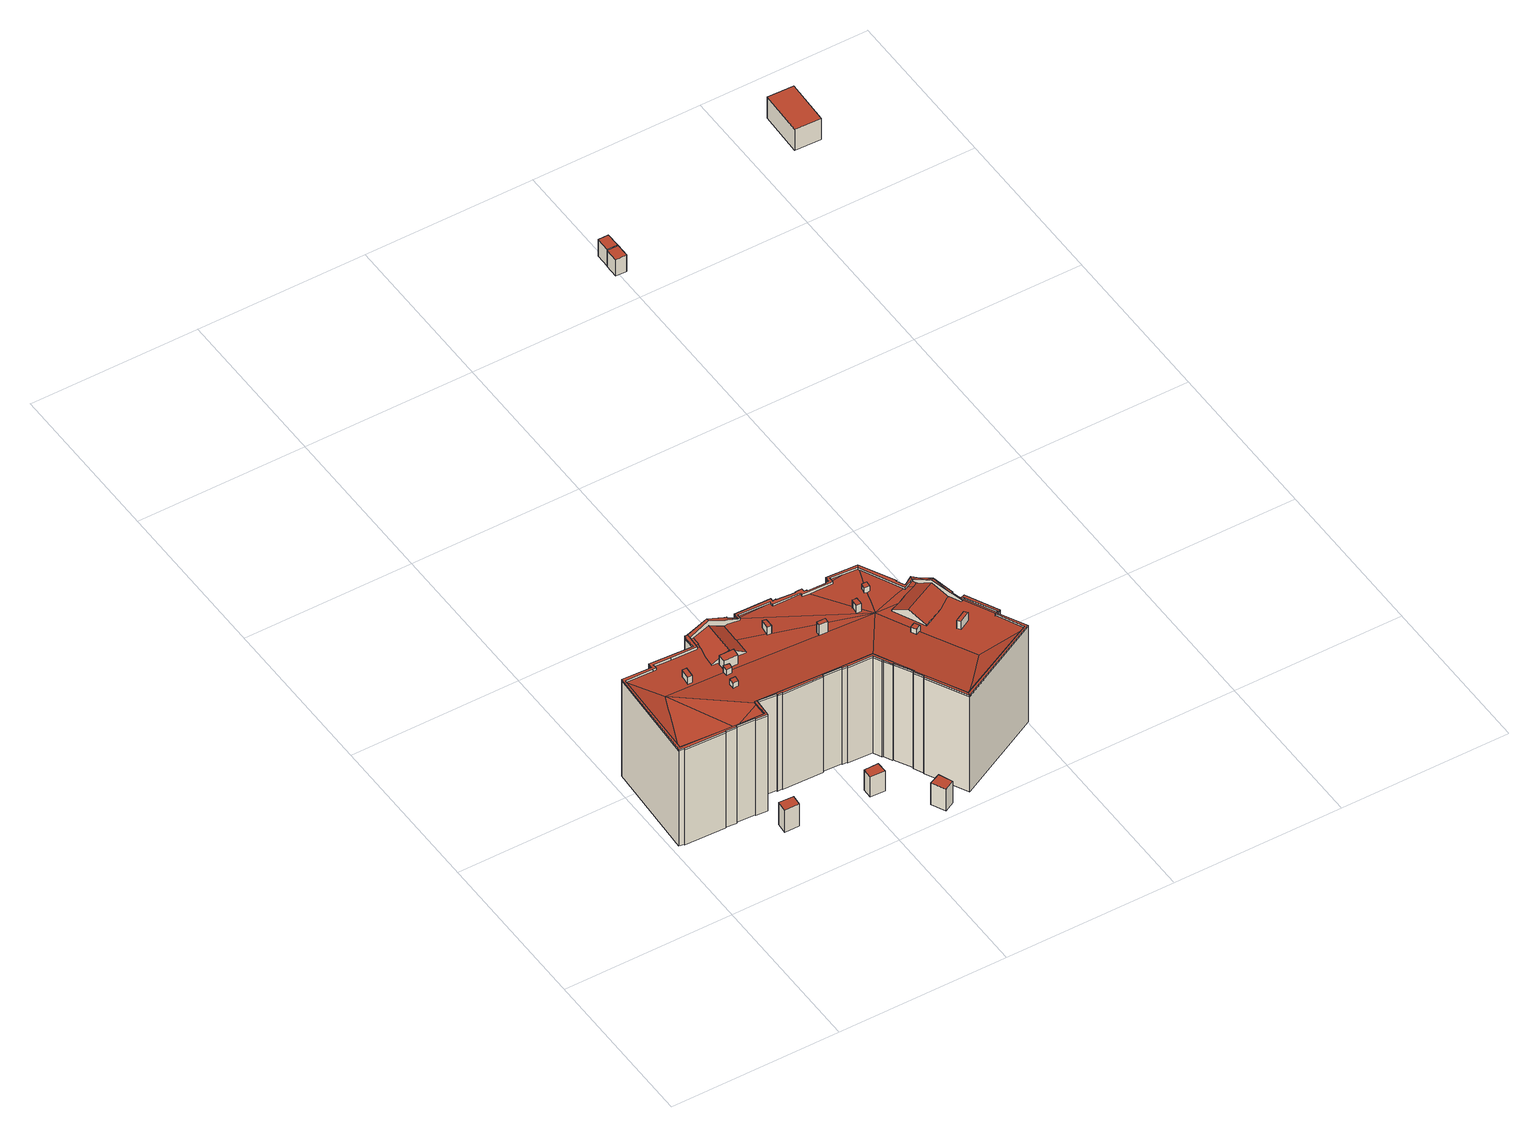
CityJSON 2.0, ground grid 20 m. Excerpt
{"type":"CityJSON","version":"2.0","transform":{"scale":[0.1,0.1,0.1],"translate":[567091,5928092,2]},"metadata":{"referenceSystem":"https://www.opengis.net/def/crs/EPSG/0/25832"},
"CityObjects":{
"building1":{"type":"Building","attributes":{"Grundfläche 2D":"2.137106","Grundhöhe NN":"3.431"},"geometry":[{"type":"Solid","lod":"3","boundaries":[[[[0,1,2,3]],[[4,5,3,2]],[[5,6,0,3]],[[6,7,1,0]],[[7,4,2,1]],[[7,6,5,4]]]],"semantics":{"surfaces":[{"type":"RoofSurface"},{"type":"WallSurface"},{"type":"GroundSurface"}],"values":[[0,1,1,1,1,2]]}}]},
"building2":{"type":"Building","attributes":{"Grundfläche 2D":"2.162747","Grundhöhe NN":"3.618"},"geometry":[{"type":"Solid","lod":"3","boundaries":[[[[8,9,10,11]],[[12,13,11,10]],[[13,14,8,11]],[[14,15,9,8]],[[15,12,10,9]],[[15,14,13,12]]]],"semantics":{"surfaces":[{"type":"RoofSurface"},{"type":"WallSurface"},{"type":"GroundSurface"}],"values":[[0,1,1,1,1,2]]}}]},
"building3":{"type":"Building","attributes":{"Grundfläche 2D":"494.547118","Grundhöhe NN":"2.739"},"children":["building3-1","building3-2","building3-3","building3-4","building3-5","building3-6","building3-7","building3-8","building3-9","building3-10","building3-11"],"geometry":[{"type":"MultiSurface","lod":"3","boundaries":[[[16,17,18,19,20,21,22]],[[16,22,23]],[[24,25,26,27,28,17,16,29,30,31]],[[32,33,34,35,36,37,38,39,40,41,42,43,44,45,46,47,48,49,50,51,52,53,54,55,56,57,58,59,60,61,62,63,64,65,66,67,68,69,70,71,72,73,74,75,76,77,78,79,80,81,82,83,84,85,86,87,88,89,90,91,92,93]],[[94,95,96,92,91]],[[95,97,98,99,100,101,102,96]],[[103,104,99]],[[104,100,99]],[[105,106,107,108,109,110,111,112,113,114,115,116,117,118,119,103,99,120,121,122,123,124,125,126,127,128,129,130,131,132,133,134]],[[135,136,137,138,139,140,141,142]],[[138,137,143,144,145,146,147,148]],[[149,150,151,152,153]],[[153,152,151,154,155,156,157,158,159,160,161,162,163,164]],[[165,166,167,168,169,170,171,172,136,135,142,141,140,173,174,175,147,156,155,154,151,150,149]],[[167,166,176,177,169,168]],[[178,171,170]],[[145,179,180,181,156,147,146]],[[182,172,171]],[[145,144,182,171,183,180,179]],[[184,185,186,187,188,156,181,180]],[[189,185,184]],[[190,191,192]],[[193,194,195,196,156,188,187,186,185,197,192,191,198]],[[196,195,199,200,201,202,203,204,205,206,207,156]],[[205,208,206]],[[156,207,209,210,22,21,20,211,212]],[[31,30,213,214,25,24]],[[213,30,29,215]],[[23,22,210,216]],[[217,218,219,220,221,222,223,224,156,212,211,20,19,225,226,27,26,25,214,227,228,229]],[[222,221,230,231]],[[232,233,222,231,234,235,236]],[[233,237,238,239,240,222]],[[241,238,237]],[[242,243,244,245,246,247,248,157,156,224,223,222,240]],[[28,27,226]],[[28,226,225,18,17]],[[19,18,225]],[[71,70,69,68,164,163,162,161,160,159,158,157,248,73,72]],[[76,75,74,73,248,247,246,245,244,243,242,240,239,78,77]],[[80,79,78,239,238,241]],[[80,241,237,233,232,236,235,234,83,82,81]],[[231,230,84,83,234]],[[230,221,220,86,85,84]],[[87,86,220,219]],[[218,217,88,87,219]],[[88,217,229,89]],[[228,227,90,89,229]],[[213,215,91,90,227,214]],[[216,210,209,120,99,98,97,95,94,91,215,29,16,23]],[[206,208,121,120,209,207]],[[122,121,208,205]],[[203,124,123,122,205,204]],[[203,202,201,125,124]],[[201,200,199,127,126,125]],[[129,128,127,199,195,194,193,198]],[[198,191,190,131,130,129]],[[192,197,132,131,190]],[[134,133,185,249]],[[249,250,105,134]],[[250,251,106,105]],[[251,252,107,106]],[[252,253,108,107]],[[109,108,253,254]],[[254,255,110,109]],[[255,256,111,110]],[[256,257,258,113,112,111]],[[258,259,114,113]],[[259,260,115,114]],[[260,261,116,115]],[[261,262,117,116]],[[262,263,118,117]],[[263,264,119,118]],[[264,265,103,119]],[[265,266,104,103]],[[266,267,100,104]],[[267,268,101,100]],[[96,102,101,268,269,93,92]],[[269,270,271,33,32,93]],[[271,272,34,33]],[[272,273,35,34]],[[273,274,36,35]],[[274,275,37,36]],[[275,276,38,37]],[[276,277,39,38]],[[277,278,40,39]],[[278,279,41,40]],[[279,280,42,41]],[[280,281,43,42]],[[281,282,44,43]],[[282,283,45,44]],[[283,284,46,45]],[[284,285,47,46]],[[285,286,48,47]],[[286,287,49,48]],[[287,288,50,49]],[[288,289,51,50]],[[289,290,52,51]],[[290,291,53,52]],[[291,292,54,53]],[[292,293,55,54]],[[293,294,56,55]],[[57,56,294,295]],[[295,296,58,57]],[[296,297,59,58]],[[60,59,297,298]],[[298,299,61,60]],[[299,300,62,61]],[[300,301,63,62]],[[301,302,64,63]],[[302,303,65,64]],[[303,304,66,65]],[[304,153,67,66]],[[147,175,174,148,147,146]],[[148,174,173,139,138]],[[140,139,173]],[[149,153,305,306]],[[165,149,306,307]],[[166,165,307,308]],[[176,166,308,309]],[[310,177,176,309]],[[178,170,311,312]],[[169,177,310,313]],[[170,169,313,311]],[[183,171,178,312,314]],[[180,183,314,315]],[[184,180,315,316]],[[189,184,316,317]],[[185,189,317,318]],[[249,185,318,319]],[[250,249,319,320]],[[321,251,250,320]],[[252,251,321,322]],[[253,252,322,323]],[[254,253,323,324]],[[255,254,324,325]],[[256,255,325,326]],[[327,258,257,256,326,328]],[[259,258,327,329]],[[260,259,329,330]],[[261,260,330,331]],[[262,261,331,332]],[[263,262,332,333]],[[264,263,333,334]],[[265,264,334,335]],[[266,265,335,336]],[[267,266,336,337]],[[268,267,337,338]],[[269,268,338,339]],[[340,271,270,269,339,341]],[[272,271,340,342]],[[274,273,343,344]],[[273,272,342,343]],[[275,274,344,345]],[[276,275,345,346]],[[277,276,346,347]],[[278,277,347,348]],[[279,278,348,349]],[[281,280,350,351]],[[280,279,349,350]],[[282,281,351,352]],[[283,282,352,353]],[[284,283,353,354]],[[285,284,354,355]],[[286,285,355,356]],[[287,286,356,357]],[[288,287,357,358]],[[289,288,358,359]],[[290,289,359,360]],[[291,290,360,361]],[[292,291,361,362]],[[363,293,292,362]],[[294,293,363,364]],[[295,294,364,365]],[[296,295,365,366]],[[297,296,366,367]],[[298,297,367,368]],[[299,298,368,369]],[[300,299,369,370]],[[301,300,370,371]],[[302,301,371,372]],[[304,303,373,374]],[[303,302,372,373]],[[153,304,374,305]],[[355,354,353,352,351,350,349,348,347,346,345,344,343,342,340,341,339,338,337,336,335,334,333,332,331,330,329,327,328,326,325,324,323,322,321,320,319,318,317,316,315,314,312,311,313,310,309,308,307,306,305,374,373,372,371,370,369,368,367,366,365,364,363,362,361,360,359,358,357,356]]],"semantics":{"surfaces":[{"type":"RoofSurface"},{"type":"WallSurface"},{"type":"GroundSurface"}],"values":[0,0,0,0,0,0,0,0,0,0,0,0,0,0,0,0,0,0,0,0,0,0,0,0,0,0,0,0,0,0,0,0,0,0,0,1,1,1,1,1,1,1,1,1,1,1,1,1,1,1,1,1,1,1,1,1,1,1,1,1,1,1,1,1,1,1,1,1,1,1,1,1,1,1,1,1,1,1,1,1,1,1,1,1,1,1,1,1,1,1,1,1,1,1,1,1,1,1,1,1,1,1,1,1,1,1,1,1,1,1,1,1,1,1,1,1,1,1,1,1,1,1,1,1,1,1,1,1,1,1,1,1,1,1,1,1,1,1,1,1,1,1,1,1,1,1,1,1,1,1,1,1,1,1,1,1,1,1,1,1,1,1,1,1,1,1,1,1,1,1,1,1,1,1,1,1,1,1,1,1,1,1,1,1,2]}}]},
"building3-1":{"type":"BuildingInstallation","parents":["building3"],"geometry":[{"type":"MultiSurface","lod":"3","boundaries":[[[375,376,377,378]],[[379,380,376,375]],[[380,381,377,376]],[[381,382,378,377]],[[382,379,375,378]]],"semantics":{"surfaces":[{"type":"RoofSurface"},{"type":"WallSurface"}],"values":[0,1,1,1,1]}}]},
"building3-2":{"type":"BuildingInstallation","parents":["building3"],"geometry":[{"type":"MultiSurface","lod":"3","boundaries":[[[383,384,385,386,387]],[[388,389,385,384]],[[387,386,385,389,196,390]],[[391,392,383,387,390]],[[392,388,384,383]]],"semantics":{"surfaces":[{"type":"RoofSurface"},{"type":"WallSurface"}],"values":[0,1,1,1,1]}}]},
"building3-3":{"type":"BuildingInstallation","parents":["building3"],"geometry":[{"type":"MultiSurface","lod":"3","boundaries":[[[393,394,395,396]],[[396,395,397,398]],[[393,396,398,399]],[[394,393,399,400]],[[395,394,400,397]]],"semantics":{"surfaces":[{"type":"RoofSurface"},{"type":"WallSurface"}],"values":[0,1,1,1,1]}}]},
"building3-4":{"type":"BuildingInstallation","parents":["building3"],"geometry":[{"type":"MultiSurface","lod":"3","boundaries":[[[401,402,403,404,405,406]],[[407,404,403,402,408,409]],[[410,406,405,404,407,411]],[[401,406,410,412]],[[402,401,412,408]]],"semantics":{"surfaces":[{"type":"RoofSurface"},{"type":"WallSurface"}],"values":[0,1,1,1,1]}}]},
"building3-5":{"type":"BuildingInstallation","parents":["building3"],"geometry":[{"type":"MultiSurface","lod":"3","boundaries":[[[413,414,415,416,417]],[[212,418,415,414]],[[418,419,416,415]],[[419,211,420,413,417,416]],[[420,212,414,413]]],"semantics":{"surfaces":[{"type":"RoofSurface"},{"type":"WallSurface"}],"values":[0,1,1,1,1]}}]},
"building3-6":{"type":"BuildingInstallation","parents":["building3"],"geometry":[{"type":"MultiSurface","lod":"3","boundaries":[[[421,422,423,424,425]],[[426,427,423,422]],[[427,187,428,425,424,423]],[[428,429,421,425]],[[188,426,422,421,429]]],"semantics":{"surfaces":[{"type":"RoofSurface"},{"type":"WallSurface"}],"values":[0,1,1,1,1]}}]},
"building3-7":{"type":"BuildingInstallation","parents":["building3"],"geometry":[{"type":"MultiSurface","lod":"3","boundaries":[[[430,431,432,433,434,435,68,67,436,437,438,439,440,441,442]],[[441,443,444,445,446,447,442]],[[448,449,445]],[[449,450,445]],[[450,446,445]],[[451,452,448]],[[452,449,448]],[[453,452,451,454,455,456,133,132]],[[153,149,436,67]],[[149,165,437,436]],[[165,166,438,437]],[[439,438,166,176]],[[176,177,440,439]],[[177,169,441,440]],[[169,170,443,441]],[[170,178,444,443]],[[445,444,178,171,183,451,448]],[[180,454,451,183]],[[180,184,455,454]],[[184,189,456,455]],[[189,185,133,456]],[[453,132,197,186,457,181,458]],[[459,452,453,458,179]],[[460,461,442,447,446,450,449,452,459,144,143,137,136,462]],[[463,431,430,442,461,168]],[[432,431,463,464]],[[167,465,433,432,464]],[[466,435,434,433,465,467]],[[466,150,152,164,68,435]]],"semantics":{"surfaces":[{"type":"RoofSurface"},{"type":"WallSurface"}],"values":[0,0,0,0,0,0,0,0,1,1,1,1,1,1,1,1,1,1,1,1,1,1,1,1,1,1,1,1,1]}}]},
"building3-8":{"type":"BuildingInstallation","parents":["building3"],"geometry":[{"type":"MultiSurface","lod":"3","boundaries":[[[468,469,470,471]],[[471,470,472,473]],[[468,471,473,474]],[[469,468,474,475]],[[470,469,475,472]]],"semantics":{"surfaces":[{"type":"RoofSurface"},{"type":"WallSurface"}],"values":[0,1,1,1,1]}}]},
"building3-9":{"type":"BuildingInstallation","parents":["building3"],"geometry":[{"type":"MultiSurface","lod":"3","boundaries":[[[476,477,478,479,480,481]],[[482,479,478,477,483,154]],[[480,479,482,484]],[[485,476,481,480,484,155]],[[477,476,485,483]]],"semantics":{"surfaces":[{"type":"RoofSurface"},{"type":"WallSurface"}],"values":[0,1,1,1,1]}}]},
"building3-10":{"type":"BuildingInstallation","parents":["building3"],"geometry":[{"type":"MultiSurface","lod":"3","boundaries":[[[486,487,488,489]],[[489,488,490,491]],[[486,489,491,492]],[[487,486,492,493]],[[488,487,493,490]]],"semantics":{"surfaces":[{"type":"RoofSurface"},{"type":"WallSurface"}],"values":[0,1,1,1,1]}}]},
"building3-11":{"type":"BuildingInstallation","parents":["building3"],"geometry":[{"type":"MultiSurface","lod":"3","boundaries":[[[494,495,496,497,498,499]],[[500,497,496,495,501,224]],[[498,497,500,502]],[[503,494,499,498,502,223]],[[495,494,503,501]]],"semantics":{"surfaces":[{"type":"RoofSurface"},{"type":"WallSurface"}],"values":[0,1,1,1,1]}}]},
"building4":{"type":"Building","attributes":{"Grundfläche 2D":"2.382769","Grundhöhe NN":"3.503"},"geometry":[{"type":"Solid","lod":"3","boundaries":[[[[504,505,506,507]],[[508,509,507,506]],[[509,510,504,507]],[[510,511,505,504]],[[511,508,506,505]],[[511,510,509,508]]]],"semantics":{"surfaces":[{"type":"RoofSurface"},{"type":"WallSurface"},{"type":"GroundSurface"}],"values":[[0,1,1,1,1,2]]}}]},
"building5":{"type":"Building","attributes":{"Grundfläche 2D":"2.057351","Grundhöhe NN":"3.644"},"geometry":[{"type":"Solid","lod":"3","boundaries":[[[[512,513,514,515]],[[516,517,515,514]],[[517,518,512,515]],[[518,519,513,512]],[[519,516,514,513]],[[519,518,517,516]]]],"semantics":{"surfaces":[{"type":"RoofSurface"},{"type":"WallSurface"},{"type":"GroundSurface"}],"values":[[0,1,1,1,1,2]]}}]},
"building6":{"type":"Building","attributes":{"Grundfläche 2D":"2.094102","Grundhöhe NN":"3.627"},"geometry":[{"type":"Solid","lod":"3","boundaries":[[[[520,521,522,523]],[[524,525,523,522]],[[525,526,520,523]],[[526,527,521,520]],[[527,524,522,521]],[[527,526,525,524]]]],"semantics":{"surfaces":[{"type":"RoofSurface"},{"type":"WallSurface"},{"type":"GroundSurface"}],"values":[[0,1,1,1,1,2]]}}]},
"building7":{"type":"Building","attributes":{"Grundfläche 2D":"16.692768","Grundhöhe NN":"2.516"},"geometry":[{"type":"Solid","lod":"3","boundaries":[[[[528,529,530,531]],[[532,533,531,530]],[[533,534,528,531]],[[534,535,529,528]],[[535,532,530,529]],[[535,534,533,532]]]],"semantics":{"surfaces":[{"type":"RoofSurface"},{"type":"WallSurface"},{"type":"GroundSurface"}],"values":[[0,1,1,1,1,2]]}}]}
},
"vertices":[
[105,77,45],[104,64,45],[121,64,45],[122,76,45],[121,64,14],[122,76,14],[105,77,14],[104,64,14],
[203,71,44],[203,59,44],[220,58,44],[220,71,44],[220,58,16],[220,71,16],[203,71,16],[203,59,16],
[125,239,150],[123,198,150],[142,196,139],[143,211,139],[142,215,140],[142,216,140],[142,237,141],[142,238,141],[106,228,141],[106,226,140],[106,224,140],[104,213,139],[103,199,139],[107,240,141],[107,230,141],[106,229,141],[99,240,143],[99,228,143],[48,231,143],[48,225,143],[13,227,143],[7,111,143],[13,110,143],[13,109,143],[61,107,143],[61,108,143],[74,107,143],[74,108,143],[96,107,143],[96,106,143],[110,105,143],[111,127,143],[133,125,143],[133,124,143],[139,124,143],[139,123,143],[187,122,143],[187,123,143],[209,122,143],[209,121,143],[215,121,143],[215,120,143],[244,119,143],[249,109,143],[250,109,143],[255,99,143],[256,99,143],[267,79,143],[266,78,143],[272,67,143],[271,66,143],[296,19,143],[297,23,143],[268,78,143],[268,79,143],[257,100,143],[257,101,143],[246,122,143],[218,123,143],[215,123,143],[211,123,143],[135,127,143],[109,128,143],[108,125,143],[108,108,143],[61,110,143],[13,113,143],[10,113,143],[15,224,143],[16,223,143],[47,222,143],[51,222,143],[51,227,143],[71,226,143],[102,225,143],[103,240,143],[103,245,143],[100,245,143],[105,240,144],[125,239,156],[125,243,156],[144,238,148],[147,238,147],[159,237,143],[148,241,147],[148,242,147],[145,242,148],[159,240,143],[158,240,143],[265,234,143],[261,234,143],[261,233,143],[239,234,143],[239,235,143],[236,235,143],[236,239,143],[233,239,143],[228,239,143],[228,238,143],[206,240,143],[206,241,143],[202,240,143],[202,244,143],[159,245,143],[161,237,143],[161,242,143],[199,240,143],[199,239,143],[199,236,143],[232,235,143],[232,234,143],[232,232,143],[266,231,143],[268,231,143],[268,234,143],[268,237,143],[300,235,143],[302,238,143],[265,240,143],[355,152,140],[356,153,140],[347,170,150],[307,150,150],[316,131,139],[341,143,139],[347,147,140],[354,152,140],[346,172,149],[339,186,141],[334,183,141],[320,178,139],[310,173,139],[298,168,139],[400,72,141],[393,72,140],[338,68,137],[300,25,140],[296,19,141],[306,129,137],[303,135,137],[283,175,137],[246,121,140],[257,101,141],[257,100,141],[268,79,141],[268,78,141],[274,68,140],[274,67,140],[297,23,140],[384,103,141],[383,103,141],[383,105,141],[365,140,141],[364,142,141],[359,151,141],[350,172,141],[346,172,140],[316,131,138],[298,168,138],[301,169,138],[388,106,141],[369,144,141],[360,151,141],[329,187,140],[327,188,140],[323,187,140],[344,176,141],[338,195,141],[322,198,141],[302,238,141],[301,233,140],[293,210,139],[291,203,139],[323,198,141],[268,237,141],[268,234,141],[282,236,141],[266,231,140],[262,231,140],[241,231,140],[269,193,138],[300,235,140],[268,231,140],[232,232,140],[232,234,141],[232,235,141],[210,236,140],[199,236,140],[199,239,141],[199,240,141],[161,240,141],[161,239,141],[161,242,141],[161,237,140],[147,238,141],[173,207,139],[178,205,139],[102,229,141],[102,227,141],[103,240,141],[144,238,141],[51,227,140],[51,225,140],[51,222,140],[47,222,140],[16,223,140],[40,188,137],[108,185,137],[115,184,137],[142,196,138],[103,199,138],[102,225,140],[95,225,140],[71,226,140],[15,224,140],[10,116,140],[61,110,140],[73,110,141],[10,113,140],[13,113,140],[60,110,140],[77,110,141],[108,125,141],[109,128,140],[109,128,141],[108,108,141],[131,127,140],[135,127,140],[183,125,141],[211,123,140],[215,123,140],[218,123,140],[246,122,140],[265,240,141],[265,234,141],[261,234,141],[261,233,141],[239,234,141],[239,235,141],[236,235,141],[236,239,141],[233,239,141],[228,239,141],[228,238,141],[206,240,141],[206,241,141],[202,240,141],[202,244,141],[159,245,141],[159,240,141],[158,240,141],[148,241,141],[148,242,141],[100,245,141],[99,240,141],[99,228,141],[48,231,141],[48,225,140],[13,227,141],[7,111,141],[13,110,141],[13,109,141],[61,107,141],[61,108,141],[74,107,141],[74,108,141],[96,107,141],[96,106,141],[110,105,141],[111,127,141],[133,125,141],[133,124,141],[139,124,141],[139,123,141],[187,122,141],[187,123,141],[209,122,141],[209,121,141],[215,121,141],[215,120,141],[244,119,141],[249,109,141],[250,109,141],[255,99,141],[256,99,141],[267,79,141],[266,78,141],[272,67,141],[271,66,141],[296,19,7],[400,72,7],[384,103,7],[383,103,7],[388,106,7],[369,144,7],[359,151,7],[360,151,7],[364,142,7],[338,195,7],[327,188,7],[322,198,7],[323,198,7],[302,238,7],[265,240,7],[265,234,7],[261,234,7],[261,233,7],[239,234,7],[239,235,7],[236,235,7],[236,239,7],[228,239,7],[233,239,7],[228,238,7],[206,240,7],[206,241,7],[202,240,7],[202,244,7],[159,245,7],[159,240,7],[158,240,7],[148,241,7],[148,242,7],[100,245,7],[99,228,7],[99,240,7],[48,231,7],[48,225,7],[13,227,7],[7,111,7],[13,110,7],[13,109,7],[61,107,7],[61,108,7],[74,107,7],[74,108,7],[96,107,7],[96,106,7],[110,105,7],[111,127,7],[133,125,7],[133,124,7],[139,124,7],[139,123,7],[187,122,7],[187,123,7],[209,122,7],[209,121,7],[215,121,7],[215,120,7],[244,119,7],[249,109,7],[250,109,7],[255,99,7],[256,99,7],[267,79,7],[266,78,7],[272,67,7],[271,66,7],
[127,196,151],[110,196,151],[110,187,151],[126,187,151],[127,196,138],[110,196,138],[110,187,138],[126,187,138],
[266,184,149],[272,184,149],[272,193,149],[269,193,149],[267,193,149],[272,184,138],[272,193,138],[267,193,138],[267,188,138],[266,184,138],
[69,201,148],[68,189,148],[73,189,148],[74,201,148],[73,189,138],[74,201,138],[69,201,138],[68,189,138],
[110,166,146],[103,166,146],[103,160,146],[103,159,146],[106,159,146],[109,159,146],[103,159,139],[103,166,138],[103,160,139],[109,159,139],[106,159,139],[110,166,138],
[173,205,150],[178,205,150],[178,215,150],[174,216,150],[173,207,150],[178,215,140],[174,216,140],[173,205,139],
[288,204,146],[294,203,146],[295,210,146],[293,210,146],[289,210,146],[294,203,139],[295,210,139],[289,210,139],[288,204,139],
[365,140,143],[367,141,143],[385,106,143],[381,104,143],[382,102,143],[396,73,143],[400,72,143],[384,103,143],[383,103,143],[388,106,143],[369,144,143],[364,142,143],[363,139,143],[359,151,146],[360,151,146],[350,172,154],[356,152,148],[357,151,147],[341,189,145],[344,176,151],[347,170,154],[338,195,143],[337,191,143],[325,185,143],[327,188,143],[322,198,143],[323,198,143],[319,196,140],[325,185,140],[337,191,141],[357,151,140],[363,139,140],[356,152,140],[367,141,141],[385,106,141],[381,104,140],[396,73,140],[382,102,140],
[218,183,152],[218,178,152],[228,178,152],[228,183,152],[228,178,137],[228,183,138],[218,183,138],[218,178,137],
[298,132,145],[301,126,145],[306,129,145],[307,129,145],[304,135,145],[303,135,145],[307,129,137],[301,126,138],[304,135,137],[298,132,138],
[352,118,150],[339,111,150],[342,107,150],[355,114,150],[342,107,139],[355,114,139],[352,118,139],[339,111,139],
[108,179,146],[114,179,146],[115,184,146],[115,185,146],[108,186,146],[108,185,146],[115,185,137],[114,179,138],[108,186,137],[108,179,138],
[257,2,45],[269,8,45],[262,24,45],[249,18,45],[262,24,15],[249,18,15],[257,2,15],[269,8,15],
[390,845,39],[390,829,39],[403,829,39],[403,845,39],[403,829,16],[403,845,16],[390,845,16],[390,829,16],
[403,863,39],[391,863,39],[391,846,39],[403,846,39],[391,846,16],[403,846,16],[403,863,16],[391,863,16],
[645,894,35],[676,893,35],[678,947,35],[647,948,35],[678,947,5],[647,948,5],[645,894,5],[676,893,5]
]}
